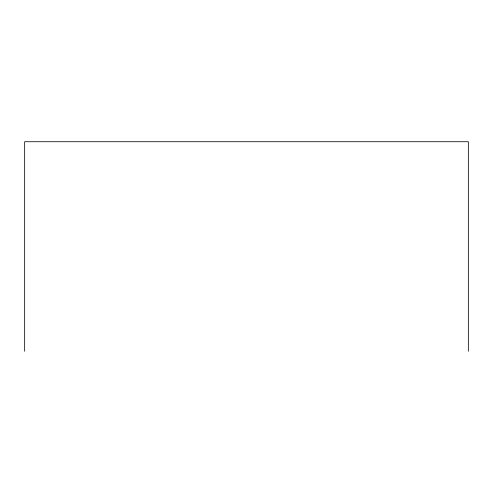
<?xml version="1.0" encoding="UTF-8"?>
<svg xmlns="http://www.w3.org/2000/svg" width="493" height="493" viewBox="0 0 493 493"><rect width="100%" height="100%" fill="white"/><g stroke="black" fill="none" stroke-linecap="round" stroke-linejoin="round"><path stroke-width="0.74" d="M468.35 351.275L468.35 141.725L24.65 141.725L24.65 351.275"/></g></svg>
